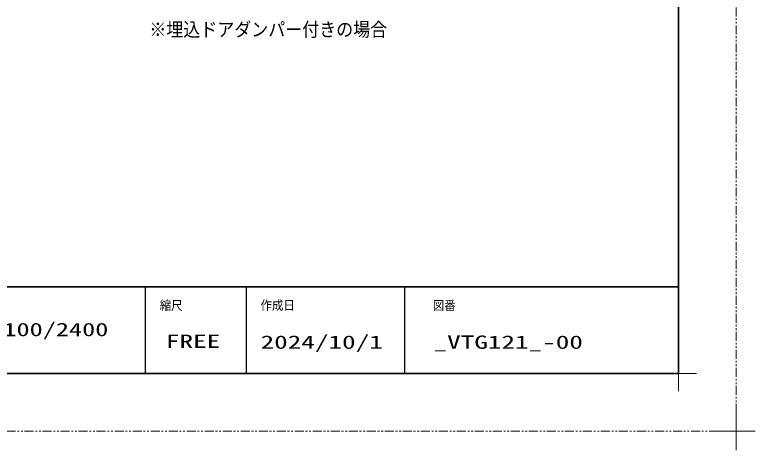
# Model space of a CAD drawing. Units: millimetres, scale not verified. Extents: x -1354 to 1306, y -607 to 607.
# Drawn here: x -114 to 400, y -607 to -305 of the extents above; entities that cross this region are included whole.
import ezdxf
from ezdxf.enums import TextEntityAlignment as Align

# ---------------------------------------------------------------- set-up
doc = ezdxf.new("R2010")
doc.units = ezdxf.units.MM
doc.header["$LTSCALE"] = 5
doc.linetypes.add('USER1', pattern=[2.5, 1.25, -0.25, 0.25, -0.25, 0.25, -0.25])
for name, color, linetype, lineweight in [('0-1_線(黄)', 2, 'Continuous', 15), ('0-3_陰線', 4, 'USER1', 9), ('1-4_DEFPOINTS', 7, 'Continuous', 5), ('1-5_0', 3, 'Continuous', 25), ('1-6_図面枠', 7, 'Continuous', 35), ('1-7_一般', 7, 'Continuous', 5)]:
    doc.layers.add(name, color=color, linetype=linetype, lineweight=lineweight)
doc.styles.add('ＭＳ ゴシック', font='')
doc.styles.get('ＭＳ ゴシック').set_extended_font_data('MS Gothic')

# ---------------------------------------------------------------- blocks, each defined once
blk = doc.blocks.new('グループ-13-1')
at = {"layer": '1-7_一般'}
for p, q in [((62041.6, -14029.5), (62041.6, -13365.5)), ((61709.6, -13697.5), (62373.6, -13697.5))]:
    blk.add_line(p, q, dxfattribs=at)

msp = doc.modelspace()

# ---------------------------------------------------------------- linework, layer by layer
at = {"layer": '0-3_陰線'}
for q in [(387.036, 594), (-1292.964, -594)]:
    msp.add_line((387.036, -594), q, dxfattribs=at)
at = {"layer": '1-4_DEFPOINTS'}
for p, q in [((347.036, -566.45), (347.036, -541.55)), ((334.586, -554), (359.486, -554))]:
    msp.add_line(p, q, dxfattribs=at)
at = {"layer": '1-5_0', "color": 7}
for p, q in [((-22.964, -494), (-22.964, -554)), ((47.036, -494), (47.036, -554)), ((157.036, -494), (157.036, -554))]:
    msp.add_line(p, q, dxfattribs=at)
at = {"layer": '1-6_図面枠'}
msp.add_line((-1252.964, -494), (347.036, -494), dxfattribs=at)
msp.add_lwpolyline([(-1252.964, -554), (347.036, -554), (347.036, 554), (-1252.964, 554)], close=True, dxfattribs=at)

# ---------------------------------------------------------------- block references
at = {"layer": '0-3_陰線', "xscale": 0.04, "yscale": 0.04}
msp.add_blockref('グループ-13-1', (-2094.629, -46.1), dxfattribs=at)

# ---------------------------------------------------------------- texts
at = {"layer": '0-1_線(黄)', "style": 'ＭＳ ゴシック', "width": 0.9}
msp.add_text('※埋込ドアダンパー付きの場合', height=9.604, dxfattribs=at).set_placement((-20.148, -323.253), align=Align.BOTTOM_LEFT)
at = {"layer": '1-6_図面枠', "style": 'ＭＳ ゴシック'}
for s, height, width, p in [('縮尺', 6.452, 0.9, (-12.964, -512.038)), ('作成日', 6.452, 0.9, (57.036, -511.963)), ('図番', 6.452, 0.9, (176.633, -512.073)), ('W1190×H2100/2400', 9.236, 1.45, (-203.459, -531.009)), ('FREE', 9.238, 1.5, (-8.664, -539.129)), ('2024/10/1', 9.238, 1.5, (57.036, -539.776)), ('_VTG121_-00', 9.238, 1.5, (177.071, -539.776))]:
    msp.add_text(s, height=height, dxfattribs=dict(at, width=width)).set_placement(p, align=Align.BOTTOM_LEFT)

doc.saveas('drawing.dxf')
